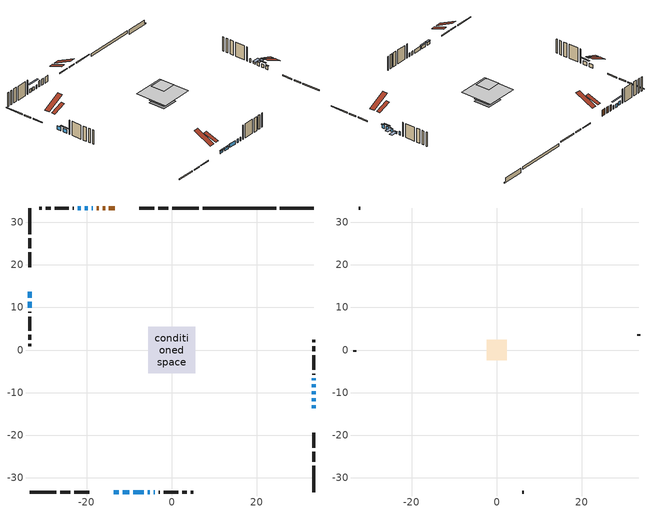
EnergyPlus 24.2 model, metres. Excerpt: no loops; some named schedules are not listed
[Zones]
conditioned space
 floor adiabatic (Floor4 construction): -2.81,-2.81 -2.81,2.81 2.81,2.81 2.81,-2.81 z0.26
 floor adiabatic (AdiabaticFloorConstruction): -5.5,-5.5 -5.5,5.5 5.5,5.5 5.5,-5.5 z2.7
 floor foundation (Slab1 construction): -1.6,-1.6 -1.6,1.6 1.6,1.6 1.6,-1.6 z-1.49
 floor foundation (Slab2 construction): -2.81,-2.81 -2.81,2.81 2.81,2.81 2.81,-2.81 z-0.65
 floor foundation (Slab3 construction): -1.83,-1.83 -1.83,1.83 1.83,1.83 1.83,-1.83 z0
 wall outside (RimJoist1 construction): 6.32,33.32 0.15,33.32 / -33.32,-33.32 -27.15,-33.32 / -33.32,33.32 -33.32,27.15 / 33.32,-33.32 33.32,-27.15 z0.26:0.56
 wall outside (RimJoist2 construction): -0.78,33.32 -3.18,33.32 / -26.22,-33.32 -23.82,-33.32 / -33.32,26.22 -33.32,23.82 / 33.32,-26.22 33.32,-23.82 z0.26:0.56
 wall outside (RimJoist3 construction): -4.11,33.32 -7.64,33.32 / -22.89,-33.32 -19.36,-33.32 / -33.32,22.89 -33.32,19.36 / 33.32,-22.89 33.32,-19.36 z0.26:0.56
 wall outside (AdiabaticWallConstruction 1): -13.38,33.32 -14.73,33.32 / -15.65,33.32 -16.21,33.32 / -17.14,33.32 -17.64,33.32 z0.26:2.29
 wall outside (AdiabaticWallConstruction): -13.63,-33.32 -12.46,-33.32 / -11.53,-33.32 -10,-33.32 z0.26:1.18; -33.32,13.63 -33.32,12.29 / -9.08,-33.32 -6.52,-33.32 / -18.57,33.32 -18.83,33.32 / -5.59,-33.32 -5.13,-33.32 / -4.2,-33.32 -3.94,-33.32 / -21.39,33.32 -22.06,33.32 / 33.32,-7.07 33.32,-6.68 z0.26:1.48; 33.32,-13.63 33.32,-12.91 / 33.32,-11.99 33.32,-11.27 / -33.32,11.37 -33.32,9.94 / -19.76,33.32 -20.47,33.32 / 33.32,-10.35 33.32,-9.64 z0.26:1.4; 33.32,-8.71 33.32,-8 z0.26:0.82
 wall outside (Wall1 construction): -22.99,33.32 -23.23,33.32 / -3.02,-33.32 -2.78,-33.32 / -33.32,9.02 -33.32,8.78 / 33.32,-5.75 33.32,-5.52 z0.26:5.14
 wall outside (Wall2 construction): -24.16,33.32 -27.5,33.32 / -1.85,-33.32 1.49,-33.32 / -33.32,7.85 -33.32,4.51 / 33.32,-4.59 33.32,-1.25 z0.26:5.14
 wall outside (Wall3 construction): -28.43,33.32 -29.58,33.32 / 2.42,-33.32 3.57,-33.32 / -33.32,3.58 -33.32,2.43 / 33.32,-0.32 33.32,0.83 z0.26:5.14
 wall outside (Wall4 construction): -30.51,33.32 -31.11,33.32 / 4.5,-33.32 5.1,-33.32 / -33.32,1.5 -33.32,0.9 / 33.32,1.76 33.32,2.36 z0.26:5.14
 wall foundation (FoundationWall1 construction): 25.4,33.32,-1.49 25.4,33.32,0.19 32.53,33.32,0.19 32.53,33.32,-1.1 33.32,33.32,-1.1 33.32,33.32,-1.49
 wall foundation (FoundationWall2 construction): 24.47,33.32 7.25,33.32 z-0.65:0.26
 window (WindowConstruction): -13.63,-33.32 -12.46,-33.32 z0.26:1.17
 window (WindowConstruction 6): -33.32,13.63 -33.32,12.29 z0.26:1.48
 window (WindowConstruction 7): -11.53,-33.32 -10.01,-33.32 z0.26:1.17
 window (WindowConstruction 8): -9.08,-33.32 -6.52,-33.32 z0.26:1.48
 window (WindowConstruction 9): 33.32,-13.63 33.32,-12.92 z0.26:1.4
 window (WindowConstruction 10): 33.32,-11.99 33.32,-11.28 z0.26:1.4
 window (WindowConstruction 11): -33.32,11.36 -33.32,9.94 z0.26:1.4
 window (WindowConstruction 12): -18.57,33.32 -18.83,33.32 z0.26:1.48
 window (WindowConstruction 13): -5.59,-33.32 -5.13,-33.32 z0.26:1.48
 window (WindowConstruction 14): -4.2,-33.32 -3.95,-33.32 z0.26:1.48
 window (WindowConstruction 1): -19.76,33.32 -20.47,33.32 z0.26:1.4
 window (WindowConstruction 2): 33.32,-10.35 33.32,-9.64 z0.26:1.4
 window (WindowConstruction 3): -21.4,33.32 -22.06,33.32 z0.26:1.48
 window (WindowConstruction 4): 33.32,-8.71 33.32,-8 z0.26:0.82
 window (WindowConstruction 5): 33.32,-7.07 33.32,-6.68 z0.26:1.48
 door (Door): -13.38,33.32 -14.73,33.32 z0.26:2.29
 door (Door 1): -15.66,33.32 -16.21,33.32 z0.26:2.29
 door (Door 2): -17.14,33.32 -17.64,33.32 z0.26:2.29
 ceiling adiabatic (AdiabaticFloorConstruction): 5.5,-5.5 5.5,5.5 -5.5,5.5 -5.5,-5.5 z2.7
 roof outside (Roof2 construction): -12.45,33.32,5.14 -12.45,28.68,6.69 -11.23,28.68,6.69 -11.23,33.32,5.14; -14.55,-33.32,5.14 -14.55,-28.68,6.69 -15.78,-28.68,6.69 -15.78,-33.32,5.14; -33.32,14.55,5.14 -28.68,14.55,6.69 -28.68,15.78,6.69 -33.32,15.78,5.14; 33.32,-14.55,5.14 28.68,-14.55,6.69 28.68,-15.78,6.69 33.32,-15.78,5.14
attic - vented
 floor to conditioned space (Floor1 construction Reversed): -2.38,-2.38 -2.38,2.38 2.38,2.38 2.38,-2.38 z5.14
 floor to conditioned space (Floor3 construction Reversed): -2.24,-2.24 -2.24,2.24 2.24,2.24 2.24,-2.24 z5.14
 wall outside (Wall5 construction): -32.04,33.32 -32.39,33.32 / 6.03,-33.32 6.39,-33.32 / -33.32,-0.03 -33.32,-0.39 / 33.32,3.29 33.32,3.65 z0.26:5.14
 roof outside (Roof1 construction): -10.3,33.32,5.14 -10.3,27.15,8.22 -8.57,27.15,8.22 -8.57,33.32,5.14; -16.71,-33.32,5.14 -16.71,-27.15,8.22 -18.43,-27.15,8.22 -18.43,-33.32,5.14; -33.32,16.71,5.14 -27.15,16.71,8.22 -27.15,18.43,8.22 -33.32,18.43,5.14; 33.32,-16.71,5.14 27.15,-16.71,8.22 27.15,-18.43,8.22 33.32,-18.43,5.14
shading: -12.23,-33.32 -13.85,-33.32 -13.85,-33.78 -12.23,-33.78 z1.4; -9.71,-33.32 -11.83,-33.32 -11.83,-33.78 -9.71,-33.78 z1.47; 33.32,-12.77 33.32,-13.78 33.62,-13.78 33.62,-12.77 z1.55; 33.32,-10.52 33.32,-12.75 33.62,-12.75 33.62,-10.52 z2.16; -33.32,9.19 -33.32,12.12 -33.62,12.12 -33.62,9.19 z2.16; -22.23,33.32 -18,33.32 -18,33.74 -22.23,33.74 z3.16; 33.32,-9.49 33.32,-10.5 35.77,-10.5 35.77,-9.49 z1.55; 33.32,-7.85 33.32,-8.86 35.77,-8.86 35.77,-7.85 z0.97
[Building]
Building 1: Terrain=Suburbs
[Site:Location]
Erieau AUT_ON: Latitude {deg}=42.25; Longitude {deg}=-81.9; Time Zone {hr}=-5; Elevation {m}=178; Keep Site Location Information=Yes
[Site:GroundTemperature:Shallow]
5.2292, 3.30147, 3.1471, 4.0619, 7.73432, 11.3896, 14.5586, 16.5661, 16.7366, 15.1039, 12.0157, 8.47254
[Site:WaterMainsTemperature]
Calculation Method=Schedule; Temperature Schedule=mains temperature schedule
[Material] Roughness=Rough; Thermal Absorptance=0.9
Name | Thickness {m} | Conductivity {W/m-K} | Density {kg/m3} | Specific Heat {J/kg-K} | Solar Absorptance | Visible Absorptance
asphalt or fiberglass shingles | 0.00635 | 0.162714 | 1121.4 | 1465.45 | 0.4 | 0.4
ceiling stud and cavity | 0.1397 | 0.0805454 | 65.682 | 1177.47 | 0.7 | 0.7
ceiling stud and cavity 1 | 0.0889 | 0.9709 | 20.9862 | 1087.66 | 0.7 | 0.7
concrete 4.0 in. | 0.1016 | 1.803125 | 2242.8 | 837.4 | 0.7 | 0.7
concrete 8.0 in. | 0.2032 | 1.803125 | 2242.8 | 837.4 | 0.7 | 0.7
door material | 0.04445 | 0.188738 | 512.64 | 1214.23 | 0.7 | 0.7
door material 1 | 0.04445 | 0.327969 | 512.64 | 1214.23 | 0.7 | 0.7
door material 2 | 0.04445 | 0.20624 | 512.64 | 1214.23 | 0.7 | 0.7
exterior vertical ins | 0.0022799 | 0.029427 | 32.04 | 1214.23 | 0.7 | 0.7
floor covering | 0.0127 | 0.0433444 | 54.468 | 1339.84 | 0.6 | 0.6
floor rigid ins; wall rigid ins | 0.512978 | 0.029427 | 32.04 | 1214.23 | 0.7 | 0.7
floor stud and cavity | 0.1397 | 0.0783273 | 92.3553 | 1139.71 | 0.7 | 0.7
floor stud and cavity 1 | 0.1397 | 1.75129 | 37.0049 | 1207.88 | 0.7 | 0.7
furniture material conditioned space 1 | 0.1524 | 0.115458 | 640.8 | 1214.23 | 0.6 | 0.6
gypsum board | 0.0127 | 0.160291 | 801 | 837.4 | 0.6 | 0.6
gypsum board 1 | 0.00254 | 0.160291 | 801 | 837.4 | 0.6 | 0.6
osb sheathing 0.5 in. | 0.0127 | 0.115458 | 512.64 | 1214.23 | 0.7 | 0.7
osb sheathing 0.75 in. | 0.01905 | 0.115458 | 512.64 | 1214.23 | 0.7 | 0.7
osb sheathing 2.0 in. | 0.0508 | 0.115458 | 512.64 | 1214.23 | 0.7 | 0.7
rim joist stud and cavity | 0.0508 | 0.0310022 | 125.044 | 1163.47 | 0.6 | 0.6
rim joist stud and cavity 1 | 0.0508 | 0.0311024 | 125.044 | 1163.47 | 0.6 | 0.6
rim joist stud and cavity 2 | 0.0508 | 0.122529 | 50.32683 | 1063.81 | 0.6 | 0.6
roof stud and cavity | 0.2032 | 0.117302 | 78.34581 | 1123.46 | 0.7 | 0.7
wall stud and cavity | 0.1397 | 0.0975873 | 139.0536 | 1170.24 | 0.7 | 0.7
wall stud and cavity 1 | 0.1397 | 0.0916148 | 139.0536 | 1170.24 | 0.7 | 0.7
wall stud and cavity 2 | 0.1397 | 0.0990493 | 139.0536 | 1170.24 | 0.7 | 0.7
wall stud and cavity 3 | 0.1397 | 0.103982 | 139.0536 | 1170.24 | 0.7 | 0.7
wall stud and cavity 4 | 0.0889 | 6.1454 | 50.32683 | 1063.81 | 0.6 | 0.6
wall stud and cavity 5 | 0.0889 | 0.380278 | 52.3479 | 1209.89 | 0.7 | 0.7
wall stud and cavity 6 | 0.0889 | 0.391764 | 83.0341 | 1211.67 | 0.7 | 0.7
wood siding | 0.0254 | 0.102417 | 544.68 | 1172.36 | 0.4 | 0.4
wood siding 1 | 0.00254 | 0.102417 | 544.68 | 1172.36 | 0.4 | 0.4
wood siding 2; wood siding 3; wood siding 4 | 0.0254 | 0.102417 | 544.68 | 1172.36 | 0.7 | 0.7
[WindowMaterial:SimpleGlazingSystem]
Name | U-Factor {W/m2-K} | Solar Heat Gain Coefficient
WindowMaterial | 3.00026 | 0.54
WindowMaterial 1 | 3.01388 | 0.51
WindowMaterial 2 | 2.67774 | 0.49
WindowMaterial 3 | 2.69648 | 0.41
WindowMaterial 4 | 2.75497 | 0.6
WindowMaterial 5 | 2.77768 | 0.66
WindowMaterial 6 | 2.93496 | 0.62
WindowMaterial 7 | 5.1119 | 0.64
WindowMaterial 8 | 4.20853 | 0.66
[Construction]
AdiabaticFloorConstruction: floor stud and cavity 1, floor rigid ins, osb sheathing 0.75 in., floor covering
AdiabaticWallConstruction: wood siding 3, wall rigid ins, wall stud and cavity 5, gypsum board
AdiabaticWallConstruction 1: wood siding 4, wall rigid ins, wall stud and cavity 5, gypsum board
Door: door material
Door 1: door material 1
Door 2: door material 2
Floor1 construction Reversed: gypsum board, ceiling stud and cavity
Floor3 construction Reversed: gypsum board 1, ceiling stud and cavity 1
Floor4 construction: floor stud and cavity, osb sheathing 0.75 in., floor covering
FoundationWall1 construction; FoundationWall2 construction: concrete 8.0 in.
furniture construction conditioned space 1: furniture material conditioned space 1
PartitionWallConstruction: gypsum board, wall stud and cavity 6, gypsum board
RimJoist1 construction: wood siding 2, osb sheathing 2.0 in., rim joist stud and cavity
RimJoist2 construction: wood siding 2, osb sheathing 2.0 in., rim joist stud and cavity 1
RimJoist3 construction: wood siding 2, rim joist stud and cavity 2
Roof1 construction: asphalt or fiberglass shingles
Roof2 construction: asphalt or fiberglass shingles, osb sheathing 0.75 in., roof stud and cavity, gypsum board
Slab1 construction; Slab2 construction; Slab3 construction: concrete 4.0 in.
Wall1 construction: wood siding, osb sheathing 0.5 in., wall stud and cavity, gypsum board
Wall2 construction: wood siding, osb sheathing 0.5 in., wall stud and cavity 1, gypsum board
Wall3 construction: wood siding, osb sheathing 0.5 in., wall stud and cavity 2, gypsum board
Wall4 construction: wood siding, osb sheathing 0.5 in., wall stud and cavity 3, gypsum board
Wall5 construction: wood siding 1, wall stud and cavity 4
WindowConstruction: WindowMaterial
WindowConstruction 1; WindowConstruction 10; WindowConstruction 11; WindowConstruction 3; WindowConstruction 6; WindowConstruction 9: WindowMaterial 1
WindowConstruction 12; WindowConstruction 14: WindowMaterial 7
WindowConstruction 13: WindowMaterial 8
WindowConstruction 2: WindowMaterial 2
WindowConstruction 4: WindowMaterial 3
WindowConstruction 5: WindowMaterial 4
WindowConstruction 7: WindowMaterial 5
WindowConstruction 8: WindowMaterial 6
[Zone] Multiplier=1; Part of Total Floor Area=Yes
Name | Volume {m3}
attic - vented | 20.7534
conditioned space | 273.8
[Space]
Name | Zone | Volume {m3}
attic - vented 1 | attic - vented | 20.7534
conditioned space 1 | conditioned space | 273.8
[ZoneInfiltration:EffectiveLeakageArea]
infil attic - vented 1: Zone or Space=attic - vented 1; Schedule=Always On Discrete; Effective Air Leakage Area {cm2}=2046.72; Stack Coefficient=0.000553845; Wind Coefficient=1.59006e-05
[ZoneMixing]
whole house fan mix: Zone or Space=attic - vented; Schedule=Always On Continuous; Design Flow Rate Calculation Method=Flow/Zone; Design Flow Rate {m3/s}=0; Source Zone or Space=conditioned space
[SurfaceProperty:ExposedFoundationPerimeter] Exposed Perimeter Calculation Method=TotalExposedPerimeter
Name | Total Exposed Perimeter {m}
Slab1 | 7.92501
Slab2 | 17.221
Slab3 | 7.3152
[InternalMass] Zone or ZoneList=conditioned space; Space or SpaceList=conditioned space 1
Name | Construction | Surface Area {m2}
furniture mass conditioned space 1 | furniture construction conditioned space 1 | 83.1838
partition wall mass | PartitionWallConstruction | 176.28
[Lights]
interior lighting: Zone or ZoneList or Space or SpaceList=conditioned space 1; Schedule=interior lighting schedule; Design Level Calculation Method=LightingLevel; Lighting Level {W}=343.2; Return Air Fraction=0; Fraction Radiant=0.6; Fraction Visible=0.2; Fraction Replaceable=1
[People]
occupants: Zone or ZoneList or Space or SpaceList=conditioned space 1; Number of People Schedule=occupants schedule; Number of People Calculation Method=People; Number of People=3; Fraction Radiant=0.314171; Sensible Heat Fraction=0.56303; Activity Level Schedule=occupants activity schedule; Carbon Dioxide Generation Rate {m3/s-W}=0; Enable ASHRAE 55 Comfort Warnings=No; Mean Radiant Temperature Calculation Type=EnclosureAveraged
[ElectricEquipment] Zone or ZoneList or Space or SpaceList=conditioned space 1; Design Level Calculation Method=EquipmentLevel
Name | Schedule | Design Level {W} | Fraction Latent | Fraction Radiant | Fraction Lost
clothes dryer | clothes dryer schedule | 140.772 | 0.015 | 0.081 | 0.85
clothes washer | clothes washer schedule | 32.1985 | 0.03 | 0.162 | 0.7
cooking range | cooking range schedule | 215.147 | 0.08 | 0.432 | 0.2
dishwasher | dishwasher schedule | 66.8632 | 0.3 | 0.18 | 0.4
fridge | fridge schedule | 72.9452 | 0 | 0.6 | 0
mech vent house fan | mech vent house fan schedule | 0 | 0 | 0 | 1
mech vent house fan cfis | mech vent house fan cfis schedule | 0 | 0 | 0 | 0
mech vent range fan 0 | mech vent range fan 0 schedule | 57 | 0 | 0 | 1
misc plug loads | misc plug loads schedule | 494.7 | 0.045 | 0.513 | 0.1
whole house fan | Always On Discrete | 0 | 0 | 0 | 1
[OtherEquipment] Zone or ZoneList or Space or SpaceList=conditioned space 1; Design Level Calculation Method=EquipmentLevel
Name | Fuel Type | Schedule | Design Level {W} | Fraction Latent | Fraction Radiant | Fraction Lost
clothes dryer 1 | Electricity | clothes dryer schedule | 0 | 0.015 | 0.081 | 0.85
cooking range 1 | Electricity | cooking range schedule | 0 | 0.08 | 0.432 | 0.2
general water use latent | None | general water use schedule | 62.594 | 1 | 0 | 0
general water use sensible | None | general water use schedule | -61.6891 | 0 | 0.6 | 0
mech vent house fan latent load | None | Always On Discrete | 0 | 1 | 0 | 0
mech vent house fan sensible load | None | Always On Discrete | 0 | 0 | 0 | 0
water heater energy adjustment1 | NaturalGas | Always On Discrete | 0.01 | 0 | 0 | 1
[ZoneInfiltration:DesignFlowRate] Zone or ZoneList or Space or SpaceList=conditioned space 1; Schedule=Always On Discrete; Design Flow Rate Calculation Method=Flow/Zone; Design Flow Rate {m3/s}=0
infil flow; natural vent flow; whole house fan flow
[Foundation:Kiva] Initial Indoor Air Temperature {C}=18; Wall Depth Below Slab {m}=0.2032
Name | Wall Height Above Grade {m} | Custom Block Material Name 1 | Custom Block Depth 1 {m} | Custom Block X Position 1 {m} | Custom Block Z Position 1 {m}
Foundation Kiva 1 | 0.189982
Foundation Kiva 2 | 0.260025 | exterior vertical ins | 0.910011 | 0.2032 | 0
Foundation Kiva 3 | 0.1016
[Foundation:Kiva:Settings]
Soil Conductivity {W/m-K}=0.849921; Soil Density {kg/m3}=1842.3; Soil Specific Heat {J/kg-K}=418.7; Ground Solar Absorptivity=0.9; Ground Thermal Absorptivity=0.9; Ground Surface Roughness {m}=0.03; Far-Field Width {m}=40; Deep-Ground Boundary Condition=ZeroFlux; Deep-Ground Depth {m}=40; Minimum Cell Dimension {m}=0.2; Maximum Cell Growth Coefficient=3; Simulation Timestep=Timestep
[Exterior:Lights]
exterior lighting: Schedule=exterior lighting schedule; Design Level {W}=75.6
[Schedule:Constant]
Name | Hourly Value
Always On Continuous; mech vent house fan schedule; mech vent house fan cfis schedule; Always On Discrete | 1
occupants activity schedule | 117.228
fridge schedule | 0
[Schedule:Week:Daily]
interior lighting schedule Week Rule - Jan1-Jan27: interior lighting schedule day, interior lighting schedule day, interior lighting schedule day, interior lighting schedule day, interior lighting schedule day, interior lighting schedule day, interior lighting schedule day, interior lighting schedule default day, interior lighting schedule default day, interior lighting schedule default day, interior lighting schedule default day, interior lighting schedule default day
interior lighting schedule Week Rule - Jan28-Feb3: interior lighting schedule day, interior lighting schedule day, interior lighting schedule day, interior lighting schedule day, interior lighting schedule day 1, interior lighting schedule day 1, interior lighting schedule day 1, interior lighting schedule default day, interior lighting schedule default day, interior lighting schedule default day, interior lighting schedule default day, interior lighting schedule default day
interior lighting schedule Week Rule - Feb4-Feb24: interior lighting schedule day 1, interior lighting schedule day 1, interior lighting schedule day 1, interior lighting schedule day 1, interior lighting schedule day 1, interior lighting schedule day 1, interior lighting schedule day 1, interior lighting schedule default day, interior lighting schedule default day, interior lighting schedule default day, interior lighting schedule default day, interior lighting schedule default day
interior lighting schedule Week Rule - Feb25-Mar3: interior lighting schedule day 1, interior lighting schedule day 1, interior lighting schedule day 1, interior lighting schedule day 1, interior lighting schedule day 2, interior lighting schedule day 2, interior lighting schedule day 2, interior lighting schedule default day, interior lighting schedule default day, interior lighting schedule default day, interior lighting schedule default day, interior lighting schedule default day
interior lighting schedule Week Rule - Mar4-Mar31: interior lighting schedule day 2, interior lighting schedule day 2, interior lighting schedule day 2, interior lighting schedule day 2, interior lighting schedule day 2, interior lighting schedule day 2, interior lighting schedule day 2, interior lighting schedule default day, interior lighting schedule default day, interior lighting schedule default day, interior lighting schedule default day, interior lighting schedule default day
interior lighting schedule Week Rule - Apr1-Apr28: interior lighting schedule day 3, interior lighting schedule day 3, interior lighting schedule day 3, interior lighting schedule day 3, interior lighting schedule day 3, interior lighting schedule day 3, interior lighting schedule day 3, interior lighting schedule default day, interior lighting schedule default day, interior lighting schedule default day, interior lighting schedule default day, interior lighting schedule default day
interior lighting schedule Week Rule - Apr29-May5: interior lighting schedule day 3, interior lighting schedule day 3, interior lighting schedule day 4, interior lighting schedule day 4, interior lighting schedule day 4, interior lighting schedule day 4, interior lighting schedule day 4, interior lighting schedule default day, interior lighting schedule default day, interior lighting schedule default day, interior lighting schedule default day, interior lighting schedule default day
interior lighting schedule Week Rule - May6-May26: interior lighting schedule day 4, interior lighting schedule day 4, interior lighting schedule day 4, interior lighting schedule day 4, interior lighting schedule day 4, interior lighting schedule day 4, interior lighting schedule day 4, interior lighting schedule default day, interior lighting schedule default day, interior lighting schedule default day, interior lighting schedule default day, interior lighting schedule default day
interior lighting schedule Week Rule - May27-Jun2: interior lighting schedule day 4, interior lighting schedule day 4, interior lighting schedule day 4, interior lighting schedule day 4, interior lighting schedule day 4, interior lighting schedule day 5, interior lighting schedule day 5, interior lighting schedule default day, interior lighting schedule default day, interior lighting schedule default day, interior lighting schedule default day, interior lighting schedule default day
interior lighting schedule Week Rule - Jun3-Jun30: interior lighting schedule day 5, interior lighting schedule day 5, interior lighting schedule day 5, interior lighting schedule day 5, interior lighting schedule day 5, interior lighting schedule day 5, interior lighting schedule day 5, interior lighting schedule default day, interior lighting schedule default day, interior lighting schedule default day, interior lighting schedule default day, interior lighting schedule default day
interior lighting schedule Week Rule - Jul1-Jul28: interior lighting schedule day 6, interior lighting schedule day 6, interior lighting schedule day 6, interior lighting schedule day 6, interior lighting schedule day 6, interior lighting schedule day 6, interior lighting schedule day 6, interior lighting schedule default day, interior lighting schedule default day, interior lighting schedule default day, interior lighting schedule default day, interior lighting schedule default day
interior lighting schedule Week Rule - Jul29-Aug4: interior lighting schedule day 6, interior lighting schedule day 6, interior lighting schedule day 6, interior lighting schedule day 7, interior lighting schedule day 7, interior lighting schedule day 7, interior lighting schedule day 7, interior lighting schedule default day, interior lighting schedule default day, interior lighting schedule default day, interior lighting schedule default day, interior lighting schedule default day
interior lighting schedule Week Rule - Aug5-Aug25: interior lighting schedule day 7, interior lighting schedule day 7, interior lighting schedule day 7, interior lighting schedule day 7, interior lighting schedule day 7, interior lighting schedule day 7, interior lighting schedule day 7, interior lighting schedule default day, interior lighting schedule default day, interior lighting schedule default day, interior lighting schedule default day, interior lighting schedule default day
interior lighting schedule Week Rule - Aug26-Sep1: interior lighting schedule day 7, interior lighting schedule day 7, interior lighting schedule day 7, interior lighting schedule day 7, interior lighting schedule day 7, interior lighting schedule day 7, interior lighting schedule day 8, interior lighting schedule default day, interior lighting schedule default day, interior lighting schedule default day, interior lighting schedule default day, interior lighting schedule default day
interior lighting schedule Week Rule - Sep2-Sep29: interior lighting schedule day 8, interior lighting schedule day 8, interior lighting schedule day 8, interior lighting schedule day 8, interior lighting schedule day 8, interior lighting schedule day 8, interior lighting schedule day 8, interior lighting schedule default day, interior lighting schedule default day, interior lighting schedule default day, interior lighting schedule default day, interior lighting schedule default day
interior lighting schedule Week Rule - Sep30-Oct6: interior lighting schedule day 8, interior lighting schedule day 9, interior lighting schedule day 9, interior lighting schedule day 9, interior lighting schedule day 9, interior lighting schedule day 9, interior lighting schedule day 9, interior lighting schedule default day, interior lighting schedule default day, interior lighting schedule default day, interior lighting schedule default day, interior lighting schedule default day
interior lighting schedule Week Rule - Oct7-Oct27: interior lighting schedule day 9, interior lighting schedule day 9, interior lighting schedule day 9, interior lighting schedule day 9, interior lighting schedule day 9, interior lighting schedule day 9, interior lighting schedule day 9, interior lighting schedule default day, interior lighting schedule default day, interior lighting schedule default day, interior lighting schedule default day, interior lighting schedule default day
interior lighting schedule Week Rule - Oct28-Nov3: interior lighting schedule day 9, interior lighting schedule day 9, interior lighting schedule day 9, interior lighting schedule day 9, interior lighting schedule day 10, interior lighting schedule day 10, interior lighting schedule day 10, interior lighting schedule default day, interior lighting schedule default day, interior lighting schedule default day, interior lighting schedule default day, interior lighting schedule default day
interior lighting schedule Week Rule - Nov4-Nov24: interior lighting schedule day 10, interior lighting schedule day 10, interior lighting schedule day 10, interior lighting schedule day 10, interior lighting schedule day 10, interior lighting schedule day 10, interior lighting schedule day 10, interior lighting schedule default day, interior lighting schedule default day, interior lighting schedule default day, interior lighting schedule default day, interior lighting schedule default day
interior lighting schedule Week Rule - Nov25-Dec1: interior lighting schedule day 10, interior lighting schedule day 10, interior lighting schedule day 10, interior lighting schedule day 10, interior lighting schedule day 10, interior lighting schedule day 10, interior lighting schedule day 11, interior lighting schedule default day, interior lighting schedule default day, interior lighting schedule default day, interior lighting schedule default day, interior lighting schedule default day
interior lighting schedule Week Rule - Dec2-Dec31: interior lighting schedule day 11, interior lighting schedule day 11, interior lighting schedule day 11, interior lighting schedule day 11, interior lighting schedule day 11, interior lighting schedule day 11, interior lighting schedule day 11, interior lighting schedule default day, interior lighting schedule default day, interior lighting schedule default day, interior lighting schedule default day, interior lighting schedule default day
occupants schedule Week Rule - Jan1-Dec31: occupants schedule day, occupants schedule day, occupants schedule day, occupants schedule day, occupants schedule day, occupants schedule day, occupants schedule day, occupants schedule default day, occupants schedule default day, occupants schedule default day, occupants schedule default day, occupants schedule default day
clothes dryer schedule Week Rule - Jan1-Dec31: clothes dryer schedule day, clothes dryer schedule day, clothes dryer schedule day, clothes dryer schedule day, clothes dryer schedule day, clothes dryer schedule day, clothes dryer schedule day, clothes dryer schedule default day, clothes dryer schedule default day, clothes dryer schedule default day, clothes dryer schedule default day, clothes dryer schedule default day
clothes washer schedule Week Rule - Jan1-Dec31: clothes washer schedule day, clothes washer schedule day, clothes washer schedule day, clothes washer schedule day, clothes washer schedule day, clothes washer schedule day, clothes washer schedule day, clothes washer schedule default day, clothes washer schedule default day, clothes washer schedule default day, clothes washer schedule default day, clothes washer schedule default day
cooking range schedule Week Rule - Jan1-Dec31: cooking range schedule day, cooking range schedule day, cooking range schedule day, cooking range schedule day, cooking range schedule day, cooking range schedule day, cooking range schedule day, cooking range schedule default day, cooking range schedule default day, cooking range schedule default day, cooking range schedule default day, cooking range schedule default day
dishwasher schedule Week Rule - Jan1-Dec31: dishwasher schedule day, dishwasher schedule day, dishwasher schedule day, dishwasher schedule day, dishwasher schedule day, dishwasher schedule day, dishwasher schedule day, dishwasher schedule default day, dishwasher schedule default day, dishwasher schedule default day, dishwasher schedule default day, dishwasher schedule default day
mech vent range fan 0 schedule Week Rule - Jan1-Dec31: mech vent range fan 0 schedule day, mech vent range fan 0 schedule day, mech vent range fan 0 schedule day, mech vent range fan 0 schedule day, mech vent range fan 0 schedule day, mech vent range fan 0 schedule day, mech vent range fan 0 schedule day, mech vent range fan 0 schedule default day, mech vent range fan 0 schedule default day, mech vent range fan 0 schedule default day, mech vent range fan 0 schedule default day, mech vent range fan 0 schedule default day
misc plug loads schedule Week Rule - Jan1-Dec31: misc plug loads schedule day, misc plug loads schedule day, misc plug loads schedule day, misc plug loads schedule day, misc plug loads schedule day, misc plug loads schedule day, misc plug loads schedule day, misc plug loads schedule default day, misc plug loads schedule default day, misc plug loads schedule default day, misc plug loads schedule default day, misc plug loads schedule default day
general water use schedule Week Rule - Jan1-Dec31: general water use schedule day, general water use schedule day, general water use schedule day, general water use schedule day, general water use schedule day, general water use schedule day, general water use schedule day, general water use schedule default day, general water use schedule default day, general water use schedule default day, general water use schedule default day, general water use schedule default day
exterior lighting schedule Week Rule - Jan1-Jan27: exterior lighting schedule day, exterior lighting schedule day, exterior lighting schedule day, exterior lighting schedule day, exterior lighting schedule day, exterior lighting schedule day, exterior lighting schedule day, exterior lighting schedule default day, exterior lighting schedule default day, exterior lighting schedule default day, exterior lighting schedule default day, exterior lighting schedule default day
exterior lighting schedule Week Rule - Jan28-Feb3: exterior lighting schedule day, exterior lighting schedule day, exterior lighting schedule day, exterior lighting schedule day, exterior lighting schedule day 1, exterior lighting schedule day 1, exterior lighting schedule day 1, exterior lighting schedule default day, exterior lighting schedule default day, exterior lighting schedule default day, exterior lighting schedule default day, exterior lighting schedule default day
exterior lighting schedule Week Rule - Feb4-Feb24: exterior lighting schedule day 1, exterior lighting schedule day 1, exterior lighting schedule day 1, exterior lighting schedule day 1, exterior lighting schedule day 1, exterior lighting schedule day 1, exterior lighting schedule day 1, exterior lighting schedule default day, exterior lighting schedule default day, exterior lighting schedule default day, exterior lighting schedule default day, exterior lighting schedule default day
exterior lighting schedule Week Rule - Feb25-Mar3: exterior lighting schedule day 1, exterior lighting schedule day 1, exterior lighting schedule day 1, exterior lighting schedule day 1, exterior lighting schedule day 2, exterior lighting schedule day 2, exterior lighting schedule day 2, exterior lighting schedule default day, exterior lighting schedule default day, exterior lighting schedule default day, exterior lighting schedule default day, exterior lighting schedule default day
exterior lighting schedule Week Rule - Mar4-Mar31: exterior lighting schedule day 2, exterior lighting schedule day 2, exterior lighting schedule day 2, exterior lighting schedule day 2, exterior lighting schedule day 2, exterior lighting schedule day 2, exterior lighting schedule day 2, exterior lighting schedule default day, exterior lighting schedule default day, exterior lighting schedule default day, exterior lighting schedule default day, exterior lighting schedule default day
exterior lighting schedule Week Rule - Apr1-Apr28: exterior lighting schedule day 3, exterior lighting schedule day 3, exterior lighting schedule day 3, exterior lighting schedule day 3, exterior lighting schedule day 3, exterior lighting schedule day 3, exterior lighting schedule day 3, exterior lighting schedule default day, exterior lighting schedule default day, exterior lighting schedule default day, exterior lighting schedule default day, exterior lighting schedule default day
exterior lighting schedule Week Rule - Apr29-May5: exterior lighting schedule day 3, exterior lighting schedule day 3, exterior lighting schedule day 4, exterior lighting schedule day 4, exterior lighting schedule day 4, exterior lighting schedule day 4, exterior lighting schedule day 4, exterior lighting schedule default day, exterior lighting schedule default day, exterior lighting schedule default day, exterior lighting schedule default day, exterior lighting schedule default day
exterior lighting schedule Week Rule - May6-May26: exterior lighting schedule day 4, exterior lighting schedule day 4, exterior lighting schedule day 4, exterior lighting schedule day 4, exterior lighting schedule day 4, exterior lighting schedule day 4, exterior lighting schedule day 4, exterior lighting schedule default day, exterior lighting schedule default day, exterior lighting schedule default day, exterior lighting schedule default day, exterior lighting schedule default day
exterior lighting schedule Week Rule - May27-Jun2: exterior lighting schedule day 4, exterior lighting schedule day 4, exterior lighting schedule day 4, exterior lighting schedule day 4, exterior lighting schedule day 4, exterior lighting schedule day 5, exterior lighting schedule day 5, exterior lighting schedule default day, exterior lighting schedule default day, exterior lighting schedule default day, exterior lighting schedule default day, exterior lighting schedule default day
exterior lighting schedule Week Rule - Jun3-Jun30: exterior lighting schedule day 5, exterior lighting schedule day 5, exterior lighting schedule day 5, exterior lighting schedule day 5, exterior lighting schedule day 5, exterior lighting schedule day 5, exterior lighting schedule day 5, exterior lighting schedule default day, exterior lighting schedule default day, exterior lighting schedule default day, exterior lighting schedule default day, exterior lighting schedule default day
exterior lighting schedule Week Rule - Jul1-Jul28: exterior lighting schedule day 6, exterior lighting schedule day 6, exterior lighting schedule day 6, exterior lighting schedule day 6, exterior lighting schedule day 6, exterior lighting schedule day 6, exterior lighting schedule day 6, exterior lighting schedule default day, exterior lighting schedule default day, exterior lighting schedule default day, exterior lighting schedule default day, exterior lighting schedule default day
[Schedule:Year]
interior lighting schedule: interior lighting schedule Week Rule - Jan1-Jan27, 1, 1, 1, 27, interior lighting schedule Week Rule - Jan28-Feb3, 1, 28, 2, 3, interior lighting schedule Week Rule - Feb4-Feb24, 2, 4, 2, 24, interior lighting schedule Week Rule - Feb25-Mar3, 2, 25, 3, 3, interior lighting schedule Week Rule - Mar4-Mar31, 3, 4, 3, 31, interior lighting schedule Week Rule - Apr1-Apr28, 4, 1, 4, 28, interior lighting schedule Week Rule - Apr29-May5, 4, 29, 5, 5, interior lighting schedule Week Rule - May6-May26, 5, 6, 5, 26, interior lighting schedule Week Rule - May27-Jun2, 5, 27, 6, 2, interior lighting schedule Week Rule - Jun3-Jun30, 6, 3, 6, 30, interior lighting schedule Week Rule - Jul1-Jul28, 7, 1, 7, 28, interior lighting schedule Week Rule - Jul29-Aug4, 7, 29, 8, 4, interior lighting schedule Week Rule - Aug5-Aug25, 8, 5, 8, 25, interior lighting schedule Week Rule - Aug26-Sep1, 8, 26, 9, 1, interior lighting schedule Week Rule - Sep2-Sep29, 9, 2, 9, 29, interior lighting schedule Week Rule - Sep30-Oct6, 9, 30, 10, 6, interior lighting schedule Week Rule - Oct7-Oct27, 10, 7, 10, 27, interior lighting schedule Week Rule - Oct28-Nov3, 10, 28, 11, 3, interior lighting schedule Week Rule - Nov4-Nov24, 11, 4, 11, 24, interior lighting schedule Week Rule - Nov25-Dec1, 11, 25, 12, 1, interior lighting schedule Week Rule - Dec2-Dec31, 12, 2, 12, 31
occupants schedule: occupants schedule Week Rule - Jan1-Dec31, 1, 1, 12, 31
clothes dryer schedule: clothes dryer schedule Week Rule - Jan1-Dec31, 1, 1, 12, 31
clothes washer schedule: clothes washer schedule Week Rule - Jan1-Dec31, 1, 1, 12, 31
cooking range schedule: cooking range schedule Week Rule - Jan1-Dec31, 1, 1, 12, 31
dishwasher schedule: dishwasher schedule Week Rule - Jan1-Dec31, 1, 1, 12, 31
mech vent range fan 0 schedule: mech vent range fan 0 schedule Week Rule - Jan1-Dec31, 1, 1, 12, 31
misc plug loads schedule: misc plug loads schedule Week Rule - Jan1-Dec31, 1, 1, 12, 31
general water use schedule: general water use schedule Week Rule - Jan1-Dec31, 1, 1, 12, 31
exterior lighting schedule: exterior lighting schedule Week Rule - Jan1-Jan27, 1, 1, 1, 27, exterior lighting schedule Week Rule - Jan28-Feb3, 1, 28, 2, 3, exterior lighting schedule Week Rule - Feb4-Feb24, 2, 4, 2, 24, exterior lighting schedule Week Rule - Feb25-Mar3, 2, 25, 3, 3, exterior lighting schedule Week Rule - Mar4-Mar31, 3, 4, 3, 31, exterior lighting schedule Week Rule - Apr1-Apr28, 4, 1, 4, 28, exterior lighting schedule Week Rule - Apr29-May5, 4, 29, 5, 5, exterior lighting schedule Week Rule - May6-May26, 5, 6, 5, 26, exterior lighting schedule Week Rule - May27-Jun2, 5, 27, 6, 2, exterior lighting schedule Week Rule - Jun3-Jun30, 6, 3, 6, 30, exterior lighting schedule Week Rule - Jul1-Jul28, 7, 1, 7, 28, exterior lighting schedule Week Rule - Jul29-Aug4, 7, 29, 8, 4, exterior lighting schedule Week Rule - Aug5-Aug25, 8, 5, 8, 25, exterior lighting schedule Week Rule - Aug26-Sep1, 8, 26, 9, 1, exterior lighting schedule Week Rule - Sep2-Sep29, 9, 2, 9, 29, exterior lighting schedule Week Rule - Sep30-Oct6, 9, 30, 10, 6, exterior lighting schedule Week Rule - Oct7-Oct27, 10, 7, 10, 27, exterior lighting schedule Week Rule - Oct28-Nov3, 10, 28, 11, 3, exterior lighting schedule Week Rule - Nov4-Nov24, 11, 4, 11, 24, exterior lighting schedule Week Rule - Nov25-Dec1, 11, 25, 12, 1, exterior lighting schedule Week Rule - Dec2-Dec31, 12, 2, 12, 31
[Schedule:Compact]
mains temperature schedule: Through: 01/01, For: AllDays, Until: 24:00, 8.89333, Through: 01/02, For: AllDays, Until: 24:00, 8.82722, Through: 01/03, For: AllDays, Until: 24:00, 8.76167, Through: 01/04, For: AllDays, Until: 24:00, 8.69778, Through: 01/05, For: AllDays, Until: 24:00, 8.635, Through: 01/06, For: AllDays, Until: 24:00, 8.57333, Through: 01/07, For: AllDays, Until: 24:00, 8.51333, Through: 01/08, For: AllDays, Until: 24:00, 8.455, Through: 01/09, For: AllDays, Until: 24:00, 8.39778, Through: 01/10, For: AllDays, Until: 24:00, 8.34167, Through: 01/11, For: AllDays, Until: 24:00, 8.28722, Through: 01/12, For: AllDays, Until: 24:00, 8.23444, Through: 01/13, For: AllDays, Until: 24:00, 8.18278, Through: 01/14, For: AllDays, Until: 24:00, 8.13222, Through: 01/15, For: AllDays, Until: 24:00, 8.08389, Through: 01/16, For: AllDays, Until: 24:00, 8.03667, Through: 01/17, For: AllDays, Until: 24:00, 7.99111, Through: 01/18, For: AllDays, Until: 24:00, 7.94667, Through: 01/19, For: AllDays, Until: 24:00, 7.90389, Through: 01/20, For: AllDays, Until: 24:00, 7.86278, Through: 01/21, For: AllDays, Until: 24:00, 7.82333, Through: 01/22, For: AllDays, Until: 24:00, 7.78556, Through: 01/23, For: AllDays, Until: 24:00, 7.74889, Through: 01/24, For: AllDays, Until: 24:00, 7.71444, Through: 01/25, For: AllDays, Until: 24:00, 7.68111, Through: 01/26, For: AllDays, Until: 24:00, 7.64944, Through: 01/27, For: AllDays, Until: 24:00, 7.61944, Through: 01/28, For: AllDays, Until: 24:00, 7.59111, Through: 01/29, For: AllDays, Until: 24:00, 7.56444, Through: 01/30, For: AllDays, Until: 24:00, 7.53944, Through: 01/31, For: AllDays, Until: 24:00, 7.51611, Through: 02/01, For: AllDays, Until: 24:00, 7.49444, Through: 02/02, For: AllDays, Until: 24:00, 7.47389, Through: 02/03, For: AllDays, Until: 24:00, 7.45556, Through: 02/04, For: AllDays, Until: 24:00, 7.43889, Through: 02/05, For: AllDays, Until: 24:00, 7.42389, Through: 02/06, For: AllDays, Until: 24:00, 7.41056, Through: 02/07, For: AllDays, Until: 24:00, 7.39889, Through: 02/08, For: AllDays, Until: 24:00, 7.38833, Through: 02/09, For: AllDays, Until: 24:00, 7.38, Through: 02/10, For: AllDays, Until: 24:00, 7.37389, Through: 02/11, For: AllDays, Until: 24:00, 7.36889, Through: 02/12, For: AllDays, Until: 24:00, 7.36556, Through: 02/13, For: AllDays, Until: 24:00, 7.36389, Through: 02/14, For: AllDays, Until: 24:00, 7.36389, Through: 02/15, For: AllDays, Until: 24:00, 7.36611, Through: 02/16, For: AllDays, Until: 24:00, 7.36944, Through: 02/17, For: AllDays, Until: 24:00, 7.375, Through: 02/18, For: AllDays, Until: 24:00, 7.38167, Through: 02/19, For: AllDays, Until: 24:00, 7.39056, Through: 02/20, For: AllDays, Until: 24:00, 7.40056, Through: 02/21, For: AllDays, Until: 24:00, 7.41278, Through: 02/22, For: AllDays, Until: 24:00, 7.42667, Through: 02/23, For: AllDays, Until: 24:00, 7.44222, Through: 02/24, For: AllDays, Until: 24:00, 7.45889, Through: 02/25, For: AllDays, Until: 24:00, 7.47778, Through: 02/26, For: AllDays, Until: 24:00, 7.49833, Through: 02/27, For: AllDays, Until: 24:00, 7.52056, Through: 02/28, For: AllDays, Until: 24:00, 7.54444, Through: 03/01, For: AllDays, Until: 24:00, 7.56944, Through: 03/02, For: AllDays, Until: 24:00, 7.59667, Through: 03/03, For: AllDays, Until: 24:00, 7.62556, Through: 03/04, For: AllDays, Until: 24:00, 7.65556, Through: 03/05, For: AllDays, Until: 24:00, 7.68778, Through: 03/06, For: AllDays, Until: 24:00, 7.72111, Through: 03/07, For: AllDays, Until: 24:00, 7.75611, Through: 03/08, For: AllDays, Until: 24:00, 7.79278, Through: 03/09, For: AllDays, Until: 24:00, 7.83111, Through: 03/10, For: AllDays, Until: 24:00, 7.87111, Through: 03/11, For: AllDays, Until: 24:00, 7.91222, Through: 03/12, For: AllDays, Until: 24:00, 7.95556, Through: 03/13, For: AllDays, Until: 24:00, 8, Through: 03/14, For: AllDays, Until: 24:00, 8.04556, Through: 03/15, For: AllDays, Until: 24:00, 8.09333, Through: 03/16, For: AllDays, Until: 24:00, 8.14222, Through: 03/17, For: AllDays, Until: 24:00, 8.19278, Through: 03/18, For: AllDays, Until: 24:00, 8.24444, Through: 03/19, For: AllDays, Until: 24:00, 8.29778, Through: 03/20, For: AllDays, Until: 24:00, 8.35278, Through: 03/21, For: AllDays, Until: 24:00, 8.40889, Through: 03/22, For: AllDays, Until: 24:00, 8.46611, Through: 03/23, For: AllDays, Until: 24:00, 8.52556, Through: 03/24, For: AllDays, Until: 24:00, 8.58556, Through: 03/25, For: AllDays, Until: 24:00, 8.64722, Through: 03/26, For: AllDays, Until: 24:00, 8.71, Through: 03/27, For: AllDays, Until: 24:00, 8.77444, Through: 03/28, For: AllDays, Until: 24:00, 8.84, Through: 03/29, For: AllDays, Until: 24:00, 8.90667, Through: 03/30, For: AllDays, Until: 24:00, 8.975, Through: 03/31, For: AllDays, Until: 24:00, 9.04389, Through: 04/01, For: AllDays, Until: 24:00, 9.11444, Through: 04/02, For: AllDays, Until: 24:00, 9.18611, Through: 04/03, For: AllDays, Until: 24:00, 9.25889, Through: 04/04, For: AllDays, Until: 24:00, 9.33278, Through: 04/05, For: AllDays, Until: 24:00, 9.40833, Through: 04/06, For: AllDays, Until: 24:00, 9.48444, Through: 04/07, For: AllDays, Until: 24:00, 9.56167, Through: 04/08, For: AllDays, Until: 24:00, 9.64, Through: 04/09, For: AllDays, Until: 24:00, 9.71889, Through: 04/10, For: AllDays, Until: 24:00, 9.79944, Through: 04/11, For: AllDays, Until: 24:00, 9.88056, Through: 04/12, For: AllDays, Until: 24:00, 9.96333, Through: 04/13, For: AllDays, Until: 24:00, 10.0461, Through: 04/14, For: AllDays, Until: 24:00, 10.1306, Through: 04/15, For: AllDays, Until: 24:00, 10.2156, Through: 04/16, For: AllDays, Until: 24:00, 10.3011, Through: 04/17, For: AllDays, Until: 24:00, 10.3878, Through: 04/18, For: AllDays, Until: 24:00, 10.4756, Through: 04/19, For: AllDays, Until: 24:00, 10.5639, Through: 04/20, For: AllDays, Until: 24:00, 10.6528, Through: 04/21, For: AllDays, Until: 24:00, 10.7422, Through: 04/22, For: AllDays, Until: 24:00, 10.8328, Through: 04/23, For: AllDays, Until: 24:00, 10.9239, Through: 04/24, For: AllDays, Until: 24:00, 11.0156, Through: 04/25, For: AllDays, Until: 24:00, 11.1083, Through: 04/26, For: AllDays, Until: 24:00, 11.2011, Through: 04/27, For: AllDays, Until: 24:00, 11.295, Through: 04/28, For: AllDays, Until: 24:00, 11.3889, Through: 04/29, For: AllDays, Until: 24:00, 11.4833, Through: 04/30, For: AllDays, Until: 24:00, 11.5783, Through: 05/01, For: AllDays, Until: 24:00, 11.6739, Through: 05/02, For: AllDays, Until: 24:00, 11.77, Through: 05/03, For: AllDays, Until: 24:00, 11.8661, Through: 05/04, For: AllDays, Until: 24:00, 11.9633, Through: 05/05, For: AllDays, Until: 24:00, 12.06, Through: 05/06, For: AllDays, Until: 24:00, 12.1578, Through: 05/07, For: AllDays, Until: 24:00, 12.255, Through: 05/08, For: AllDays, Until: 24:00, 12.3533, Through: 05/09, For: AllDays, Until: 24:00, 12.4511, Through: 05/10, For: AllDays, Until: 24:00, 12.5494, Through: 05/11, For: AllDays, Until: 24:00, 12.6483, Through: 05/12, For: AllDays, Until: 24:00, 12.7467, Through: 05/13, For: AllDays, Until: 24:00, 12.8456, Through: 05/14, For: AllDays, Until: 24:00, 12.9444, Through: 05/15, For: AllDays, Until: 24:00, 13.0433, Through: 05/16, For: AllDays, Until: 24:00, 13.1422, Through: 05/17, For: AllDays, Until: 24:00, 13.2411, Through: 05/18, For: AllDays, Until: 24:00, 13.34, Through: 05/19, For: AllDays, Until: 24:00, 13.4383, Through: 05/20, For: AllDays, Until: 24:00, 13.5372, Through: 05/21, For: AllDays, Until: 24:00, 13.6356, Through: 05/22, For: AllDays, Until: 24:00, 13.7339, Through: 05/23, For: AllDays, Until: 24:00, 13.8322, Through: 05/24, For: AllDays, Until: 24:00, 13.9306, Through: 05/25, For: AllDays, Until: 24:00, 14.0283, Through: 05/26, For: AllDays, Until: 24:00, 14.1256, Through: 05/27, For: AllDays, Until: 24:00, 14.2228, Through: 05/28, For: AllDays, Until: 24:00, 14.3194, Through: 05/29, For: AllDays, Until: 24:00, 14.4161, Through: 05/30, For: AllDays, Until: 24:00, 14.5122, Through: 05/31, For: AllDays, Until: 24:00, 14.6078, Through: 06/01, For: AllDays, Until: 24:00, 14.7033, Through: 06/02, For: AllDays, Until: 24:00, 14.7978, Through: 06/03, For: AllDays, Until: 24:00, 14.8922, Through: 06/04, For: AllDays, Until: 24:00, 14.9861, Through: 06/05, For: AllDays, Until: 24:00, 15.0789, Through: 06/06, For: AllDays, Until: 24:00, 15.1717, Through: 06/07, For: AllDays, Until: 24:00, 15.2639, Through: 06/08, For: AllDays, Until: 24:00, 15.355, Through: 06/09, For: AllDays, Until: 24:00, 15.4456, Through: 06/10, For: AllDays, Until: 24:00, 15.5356, Through: 06/11, For: AllDays, Until: 24:00, 15.625, Through: 06/12, For: AllDays, Until: 24:00, 15.7139, Through: 06/13, For: AllDays, Until: 24:00, 15.8017, Through: 06/14, For: AllDays, Until: 24:00, 15.8883, Through: 06/15, For: AllDays, Until: 24:00, 15.9744, Through: 06/16, For: AllDays, Until: 24:00, 16.06, Through: 06/17, For: AllDays, Until: 24:00, 16.1444, Through: 06/18, For: AllDays, Until: 24:00, 16.2278, Through: 06/19, For: AllDays, Until: 24:00, 16.3106, Through: 06/20, For: AllDays, Until: 24:00, 16.3922, Through: 06/21, For: AllDays, Until: 24:00, 16.4728, Through: 06/22, For: AllDays, Until: 24:00, 16.5522, Through: 06/23, For: AllDays, Until: 24:00, 16.6311, Through: 06/24, For: AllDays, Until: 24:00, 16.7089, Through: 06/25, For: AllDays, Until: 24:00, 16.7856, Through: 06/26, For: AllDays, Until: 24:00, 16.8606, Through: 06/27, For: AllDays, Until: 24:00, 16.935, Through: 06/28, For: AllDays, Until: 24:00, 17.0083, Through: 06/29, For: AllDays, Until: 24:00, 17.0806, Through: 06/30, For: AllDays, Until: 24:00, 17.1511, Through: 07/01, For: AllDays, Until: 24:00, 17.2211, Through: 07/02, For: AllDays, Until: 24:00, 17.2894, Through: 07/03, For: AllDays, Until: 24:00, 17.3567, Through: 07/04, For: AllDays, Until: 24:00, 17.4228, Through: 07/05, For: AllDays, Until: 24:00, 17.4878, Through: 07/06, For: AllDays, Until: 24:00, 17.5511, Through: 07/07, For: AllDays, Until: 24:00, 17.6133, Through: 07/08, For: AllDays, Until: 24:00, 17.6739, Through: 07/09, For: AllDays, Until: 24:00, 17.7333, Through: 07/10, For: AllDays, Until: 24:00, 17.7911, Through: 07/11, For: AllDays, Until: 24:00, 17.8478, Through: 07/12, For: AllDays, Until: 24:00, 17.9033, Through: 07/13, For: AllDays, Until: 24:00, 17.9572, Through: 07/14, For: AllDays, Until: 24:00, 18.0094, Through: 07/15, For: AllDays, Until: 24:00, 18.0606, Through: 07/16, For: AllDays, Until: 24:00, 18.11, Through: 07/17, For: AllDays, Until: 24:00, 18.1578, Through: 07/18, For: AllDays, Until: 24:00, 18.2044, Through: 07/19, For: AllDays, Until: 24:00, 18.2494, Through: 07/20, For: AllDays, Until: 24:00, 18.2928, Through: 07/21, For: AllDays, Until: 24:00, 18.335, Through: 07/22, For: AllDays, Until: 24:00, 18.3756, Through: 07/23, For: AllDays, Until: 24:00, 18.4139, Through: 07/24, For: AllDays, Until: 24:00, 18.4517, Through: 07/25, For: AllDays, Until: 24:00, 18.4872, Through: 07/26, For: AllDays, Until: 24:00, 18.5211, Through: 07/27, For: AllDays, Until: 24:00, 18.5539, Through: 07/28, For: AllDays, Until: 24:00, 18.5844, Through: 07/29, For: AllDays, Until: 24:00, 18.6139, Through: 07/30, For: AllDays, Until: 24:00, 18.6417, Through: 07/31, For: AllDays, Until: 24:00, 18.6678, Through: 08/01, For: AllDays, Until: 24:00, 18.6917, Through: 08/02, For: AllDays, Until: 24:00, 18.7144, Through: 08/03, For: AllDays, Until: 24:00, 18.7356, Through: 08/04, For: AllDays, Until: 24:00, 18.755, Through: 08/05, For: AllDays, Until: 24:00, 18.7728, Through: 08/06, For: AllDays, Until: 24:00, 18.7889, Through: 08/07, For: AllDays, Until: 24:00, 18.8028, Through: 08/08, For: AllDays, Until: 24:00, 18.8156, Through: 08/09, For: AllDays, Until: 24:00, 18.8267, Through: 08/10, For: AllDays, Until: 24:00, 18.8361, Through: 08/11, For: AllDays, Until: 24:00, 18.8433, Through: 08/12, For: AllDays, Until: 24:00, 18.8494, Through: 08/13, For: AllDays, Until: 24:00, 18.8533, Through: 08/14, For: AllDays, Until: 24:00, 18.8561, Through: 08/15, For: AllDays, Until: 24:00, 18.8567, Through: 08/16, For: AllDays, Until: 24:00, 18.8561, Through: 08/17, For: AllDays, Until: 24:00, 18.8533, Through: 08/18, For: AllDays, Until: 24:00, 18.8489, Through: 08/19, For: AllDays, Until: 24:00, 18.8428, Through: 08/20, For: AllDays, Until: 24:00, 18.835, Through: 08/21, For: AllDays, Until: 24:00, 18.8256, Through: 08/22, For: AllDays, Until: 24:00, 18.8144, Through: 08/23, For: AllDays, Until: 24:00, 18.8017, Through: 08/24, For: AllDays, Until: 24:00, 18.7872, Through: 08/25, For: AllDays, Until: 24:00, 18.7711, Through: 08/26, For: AllDays, Until: 24:00, 18.7533, Through: 08/27, For: AllDays, Until: 24:00, 18.7339, Through: 08/28, For: AllDays, Until: 24:00, 18.7128, Through: 08/29, For: AllDays, Until: 24:00, 18.69, Through: 08/30, For: AllDays, Until: 24:00, 18.6656, Through: 08/31, For: AllDays, Until: 24:00, 18.6394, Through: 09/01, For: AllDays, Until: 24:00, 18.6117, Through: 09/02, For: AllDays, Until: 24:00, 18.5822, Through: 09/03, For: AllDays, Until: 24:00, 18.5511, Through: 09/04, For: AllDays, Until: 24:00, 18.5183, Through: 09/05, For: AllDays, Until: 24:00, 18.4839, Through: 09/06, For: AllDays, Until: 24:00, 18.4483, Through: 09/07, For: AllDays, Until: 24:00, 18.4111, Through: 09/08, For: AllDays, Until: 24:00, 18.3717, Through: 09/09, For: AllDays, Until: 24:00, 18.3311, Through: 09/10, For: AllDays, Until: 24:00, 18.2894, Through: 09/11, For: AllDays, Until: 24:00, 18.2456, Through: 09/12, For: AllDays, Until: 24:00, 18.2006, Through: 09/13, For: AllDays, Until: 24:00, 18.1539, Through: 09/14, For: AllDays, Until: 24:00, 18.1056, Through: 09/15, For: AllDays, Until: 24:00, 18.0561, Through: 09/16, For: AllDays, Until: 24:00, 18.005, Through: 09/17, For: AllDays, Until: 24:00, 17.9528, Through: 09/18, For: AllDays, Until: 24:00, 17.8983, Through: 09/19, For: AllDays, Until: 24:00, 17.8433, Through: 09/20, For: AllDays, Until: 24:00, 17.7867, Through: 09/21, For: AllDays, Until: 24:00, 17.7283, Through: 09/22, For: AllDays, Until: 24:00, 17.6689, Through: 09/23, For: AllDays, Until: 24:00, 17.6078, Through: 09/24, For: AllDays, Until: 24:00, 17.5456, Through: 09/25, For: AllDays, Until: 24:00, 17.4822, Through: 09/26, For: AllDays, Until: 24:00, 17.4172, Through: 09/27, For: AllDays, Until: 24:00, 17.3511, Through: 09/28, For: AllDays, Until: 24:00, 17.2839, Through: 09/29, For: AllDays, Until: 24:00, 17.215, Through: 09/30, For: AllDays, Until: 24:00, 17.1456, Through: 10/01, For: AllDays, Until: 24:00, 17.0744, Through: 10/02, For: AllDays, Until: 24:00, 17.0022, Through: 10/03, For: AllDays, Until: 24:00, 16.9289, Through: 10/04, For: AllDays, Until: 24:00, 16.8544, Through: 10/05, For: AllDays, Until: 24:00, 16.7789, Through: 10/06, For: AllDays, Until: 24:00, 16.7022, Through: 10/07, For: AllDays, Until: 24:00, 16.6244, Through: 10/08, For: AllDays, Until: 24:00, 16.5456, Through: 10/09, For: AllDays, Until: 24:00, 16.4661, Through: 10/10, For: AllDays, Until: 24:00, 16.385, Through: 10/11, For: AllDays, Until: 24:00, 16.3033, Through: 10/12, For: AllDays, Until: 24:00, 16.2206, Through: 10/13, For: AllDays, Until: 24:00, 16.1372, Through: 10/14, For: AllDays, Until: 24:00, 16.0528, Through: 10/15, For: AllDays, Until: 24:00, 15.9672, Through: 10/16, For: AllDays, Until: 24:00, 15.8811, Through: 10/17, For: AllDays, Until: 24:00, 15.7939, Through: 10/18, For: AllDays, Until: 24:00, 15.7061, Through: 10/19, For: AllDays, Until: 24:00, 15.6172, Through: 10/20, For: AllDays, Until: 24:00, 15.5283, Through: 10/21, For: AllDays, Until: 24:00, 15.4383, Through: 10/22, For: AllDays, Until: 24:00, 15.3472, Through: 10/23, For: AllDays, Until: 24:00, 15.2561, Through: 10/24, For: AllDays, Until: 24:00, 15.1639, Through: 10/25, For: AllDays, Until: 24:00, 15.0711, Through: 10/26, For: AllDays, Until: 24:00, 14.9778, Through: 10/27, For: AllDays, Until: 24:00, 14.8839, Through: 10/28, For: AllDays, Until: 24:00, 14.79, Through: 10/29, For: AllDays, Until: 24:00, 14.695, Through: 10/30, For: AllDays, Until: 24:00, 14.6, Through: 10/31, For: AllDays, Until: 24:00, 14.5039, Through: 11/01, For: AllDays, Until: 24:00, 14.4078, Through: 11/02, For: AllDays, Until: 24:00, 14.3111, Through: 11/03, For: AllDays, Until: 24:00, 14.2144, Through: 11/04, For: AllDays, Until: 24:00, 14.1172, Through: 11/05, For: AllDays, Until: 24:00, 14.02, Through: 11/06, For: AllDays, Until: 24:00, 13.9222, Through: 11/07, For: AllDays, Until: 24:00, 13.8239, Through: 11/08, For: AllDays, Until: 24:00, 13.7256, Through: 11/09, For: AllDays, Until: 24:00, 13.6272, Through: 11/10, For: AllDays, Until: 24:00, 13.5289, Through: 11/11, For: AllDays, Until: 24:00, 13.43, Through: 11/12, For: AllDays, Until: 24:00, 13.3311, Through: 11/13, For: AllDays, Until: 24:00, 13.2322, Through: 11/14, For: AllDays, Until: 24:00, 13.1333, Through: 11/15, For: AllDays, Until: 24:00, 13.0344, Through: 11/16, For: AllDays, Until: 24:00, 12.9356, Through: 11/17, For: AllDays, Until: 24:00, 12.8372, Through: 11/18, For: AllDays, Until: 24:00, 12.7383, Through: 11/19, For: AllDays, Until: 24:00, 12.6394, Through: 11/20, For: AllDays, Until: 24:00, 12.5411, Through: 11/21, For: AllDays, Until: 24:00, 12.4428, Through: 11/22, For: AllDays, Until: 24:00, 12.3444, Through: 11/23, For: AllDays, Until: 24:00, 12.2467, Through: 11/24, For: AllDays, Until: 24:00, 12.1494, Through: 11/25, For: AllDays, Until: 24:00, 12.0517, Through: 11/26, For: AllDays, Until: 24:00, 11.955, Through: 11/27, For: AllDays, Until: 24:00, 11.8583, Through: 11/28, For: AllDays, Until: 24:00, 11.7617, Through: 11/29, For: AllDays, Until: 24:00, 11.6661, Through: 11/30, For: AllDays, Until: 24:00, 11.5706, Through: 12/01, For: AllDays, Until: 24:00, 11.4756, Through: 12/02, For: AllDays, Until: 24:00, 11.3806, Through: 12/03, For: AllDays, Until: 24:00, 11.2867, Through: 12/04, For: AllDays, Until: 24:00, 11.1933, Through: 12/05, For: AllDays, Until: 24:00, 11.1, Through: 12/06, For: AllDays, Until: 24:00, 11.0078, Through: 12/07, For: AllDays, Until: 24:00, 10.9161, Through: 12/08, For: AllDays, Until: 24:00, 10.825, Through: 12/09, For: AllDays, Until: 24:00, 10.735, Through: 12/10, For: AllDays, Until: 24:00, 10.645, Through: 12/11, For: AllDays, Until: 24:00, 10.5561, Through: 12/12, For: AllDays, Until: 24:00, 10.4678, Through: 12/13, For: AllDays, Until: 24:00, 10.3806, Through: 12/14, For: AllDays, Until: 24:00, 10.2939, Through: 12/15, For: AllDays, Until: 24:00, 10.2083, Through: 12/16, For: AllDays, Until: 24:00, 10.1233, Through: 12/17, For: AllDays, Until: 24:00, 10.0389, Through: 12/18, For: AllDays, Until: 24:00, 9.95611, Through: 12/19, For: AllDays, Until: 24:00, 9.87389, Through: 12/20, For: AllDays, Until: 24:00, 9.79278, Through: 12/21, For: AllDays, Until: 24:00, 9.71222, Through: 12/22, For: AllDays, Until: 24:00, 9.63333, Through: 12/23, For: AllDays, Until: 24:00, 9.555, Through: 12/24, For: AllDays, Until: 24:00, 9.47778, Through: 12/25, For: AllDays, Until: 24:00, 9.40167, Through: 12/26, For: AllDays, Until: 24:00, 9.32667, Through: 12/27, For: AllDays, Until: 24:00, 9.25278, Through: 12/28, For: AllDays, Until: 24:00, 9.18, Through: 12/29, For: AllDays, Until: 24:00, 9.10833, Through: 12/30, For: AllDays, Until: 24:00, 9.03833, Through: 12/31, For: AllDays, Until: 24:00, 8.96889
